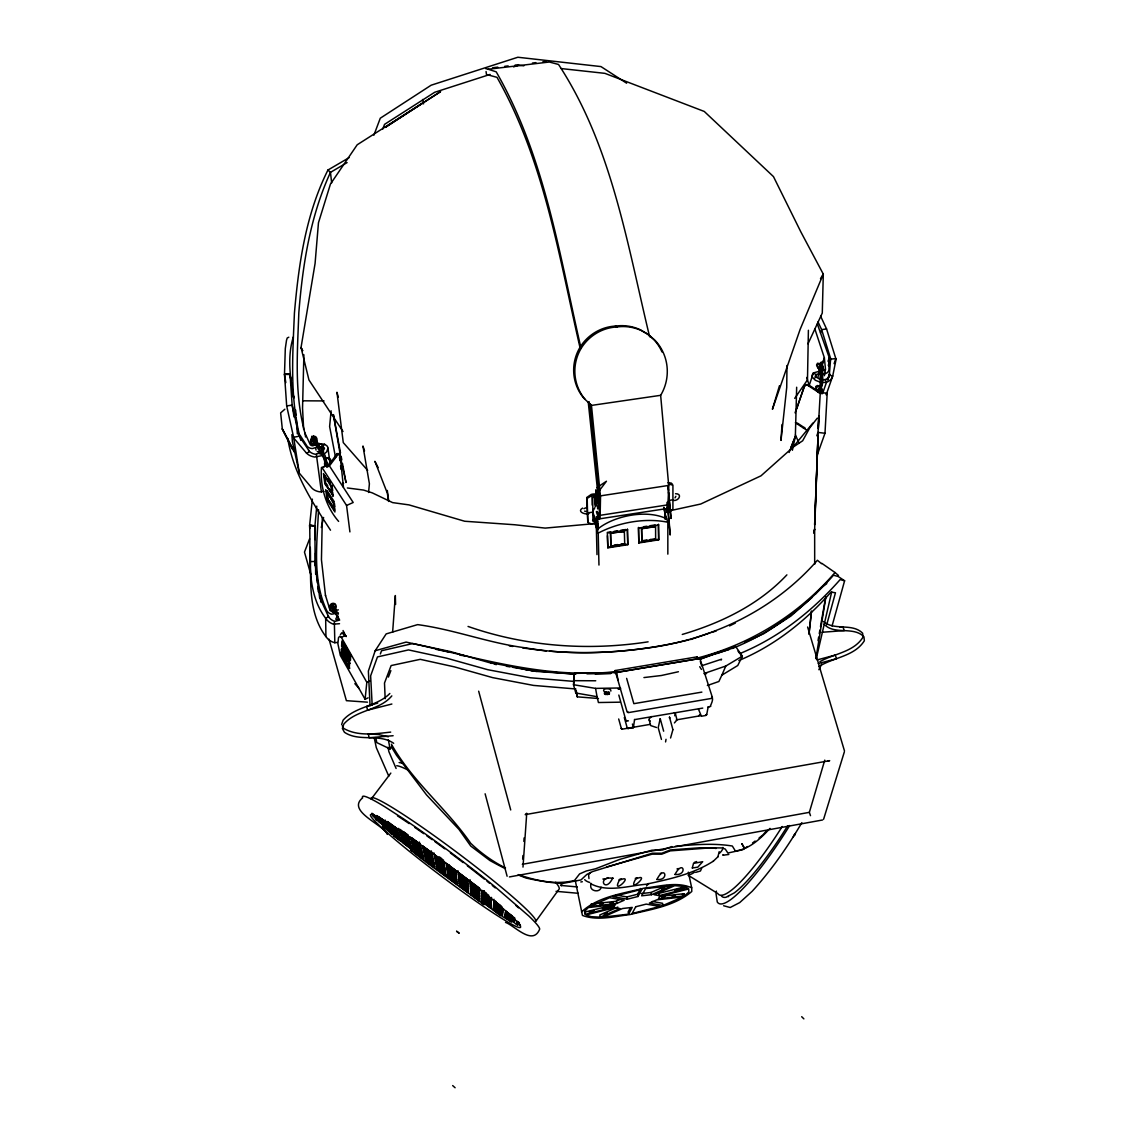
<?xml version="1.0" encoding="UTF-8"?>
<svg xmlns="http://www.w3.org/2000/svg" width="1145" height="1145" viewBox="0 0 1145 1145"><rect width="100%" height="100%" fill="white"/><g stroke="black" fill="none" stroke-linecap="round" stroke-linejoin="round"><path stroke-width="1.5" d="M337.303 642.431L334.827 642.731L334.34 621.191A10.777 9.604 9.9 0 1 328.586 616.769L327.771 615.323M667.75 502.483L667.02 510.284A2.862 2.261 -25.4 0 1 666.49 510.427L666.132 510.498M667.836 554.137L667.836 522.249L664.901 513.117M482.031 893.758L482.016 895.132L491.277 902.017L491.348 900.671L482.031 893.758L483.977 891.082M482.031 893.472L482.031 892.069L491.434 899.054L491.362 900.414L482.031 893.472L483.992 890.796M482.031 890.352L482.031 891.783L491.448 898.782L491.52 897.394M668.709 485.423L600.424 495.871L599.021 493.123L590.162 403.913L591.464 405.416L600.524 497.002L600.109 517.425A11.808 2.161 81.3 0 1 599.164 519.057L598.391 515.021A8.96 1.646 81.3 0 0 599.293 513.361A9.403 1.732 81.3 0 0 599.365 512.244L598.949 492.364M786.973 365.513L786.729 387.382L780.99 440.41L782.006 424.509M619.688 702.186L598.42 702.529L597.06 696.69L575.792 693.011L573.502 684.71L574.346 673.389L615.638 672.587L700.497 658.389L735.577 646.438L742.361 656.157L737.752 665.517L721.851 675.164L718.888 681.49L707.367 685.511M573.688 685.426L574.346 673.389M575.792 693.011L575.82 690.993L577.28 696.847L598.463 698.507M577.28 696.847L576.193 690.363M665.445 518.427L665.073 514.363M808.399 330.275L807.483 379.882L794.716 398.345M315.133 565.072L314.918 526.056L316.764 506.147M596.345 511.686L598.864 518.943L666.619 508.609A11.736 2.533 81.3 0 0 667.764 506.949L668.794 486.539L660.651 395.326A45.156 43.954 -78.6 0 0 655.054 340.351L648.728 334.827L641.486 330.604A46.473 45.242 -78.5 0 0 616.84 326.983C601.869 327.67 587.915 336.458 580.515 349.44A43.324 42.193 -78.9 0 0 585.124 399.376M607.752 694.614L608.024 692.124L609.412 692.238L609.34 694.171L605.705 694.457L605.977 691.966L605.705 694.457M607.952 694.07L608.024 692.124M818.117 433.712L814.653 529.09L814.682 564.356M303.883 354.764L302.538 408.278L303.668 429.447M605.905 693.913L604.517 693.798L604.589 691.866M814.653 524.61L818.017 435.63M814.653 524.653L818.031 436.231M821.695 385.407L821.523 386.28M796.662 387.239L795.36 436.431L792.383 450.271M816.671 456.583L824.987 433.268L827.205 393.021L826.203 393.866M817.315 323.949L829.51 358.385L828.894 369.95A6.77 5.31 18.3 0 1 825.531 373.571L822.682 373.714M341.425 649.143L349.583 663.556L349.225 668.565L341.138 654.253L341.425 649.143L345.26 654.639M349.783 660.737L341.596 646.267L341.897 641.028L350.155 655.598L350.356 660.465L350.742 655.326L343.3 642.216M816.829 435.758L818.002 432.424L820.235 393.436L807.211 385.006L804.806 385.479L795.045 412.844M349.798 668.308L341.711 653.995L342.012 648.871M350.356 660.465L342.169 646.009L342.384 642.502M342.026 651.061L341.811 654.596L342.598 650.804L348.881 663.198L349.211 666.404M342.283 646.61L343.085 642.717L350.026 654.969L349.769 658.547L342.856 646.338M493.71 904.092L493.624 905.394L502.812 912.236L502.956 910.976L493.71 904.092L495.642 901.444M493.724 903.834L493.81 902.518L503.142 909.459L502.998 910.733L493.724 903.834L495.67 901.187M494.025 899.269L493.939 900.643L500.666 905.638M522.692 859.051L522.922 855.53M523.866 841.446L524.095 837.94M349.196 658.819L349.44 655.241L342.498 642.975M318.539 509.711C317.136 542.945 312.098 578.941 326.454 609.97L326.983 611.029A6.999 6.226 9.6 0 0 331.664 614.178L338.433 613.004M322.303 517.826L321.444 559.719L325.523 595.815M825.645 379.539A10.391 8.158 18.3 0 0 829.266 375.803L830.64 358.614L828.35 365.212M392.62 632.326L395.326 595.543L395.597 604.474M823.412 369.391L822.94 367.144M321.258 455.753L314.818 457.055A14.227 11.836 -7.2 0 1 306.431 453.034L293.793 438.091L286.679 405.917L284.49 374.315L289.943 373.986L293.478 397.344M666.991 502.369L670.197 535.016L667.936 505.847M368.59 492.479L369.391 483.748L362.965 446.02L364.525 450.973M331.105 410.812L329.617 426.541L335.557 457.47M316.335 440.925L315.676 437.676L313.143 437.562M365.098 699.266L366.829 682.306L341.339 637.35L339.75 636.262L338.505 637.708L337.889 643.69L340.323 655.412L365.098 699.266L368.089 697.849M818.832 368.991L819.834 364.711A12.137 2.218 -81.5 0 1 820.478 363.037L821.351 361.977L821.28 382.745L818.589 391.504M809.014 634.072L811.519 611.001L808.971 633.901M312.37 499.134L309.637 525.24L314.832 525.755L315.147 539.624M660.207 718.645L658.203 727.69L661.438 739.412M505.217 914.282L505.045 915.513L514.177 922.297L514.406 921.124L505.217 914.282L507.135 911.649M669.596 718.115L669.467 717.071M634.573 719.461L633.4 727.619L632.426 724.041M719.189 851.68L717.915 856.789M705.778 714.995L706.665 714.509L705.993 714.938M706.665 714.895L708.14 707.009M710.744 706.279C708.612 708.311 713.621 701.055 712.405 697.906M827.735 380.14L829.638 373.957L827.935 378.881M815.927 658.432L825.931 596.674M616.511 672.43L699.881 658.447L712.405 697.52L711.646 697.305L711.804 698.378L628.104 712.662L627.947 711.589L627.102 711.975L615.108 670.555L615.022 672.945M667.292 508.423L666.562 509.081A2.862 2.261 -25.4 0 1 666.032 509.239L665.674 509.296M648.829 883.482L646.467 885.972M343.457 487.298L340.151 455.867L338.763 453.477L329.431 465.9L353.19 502.498L346.563 505.46L349.912 531.91M665.574 741.931L666.018 739.298M818.031 640.642L818.646 637.121M819.262 633.6L819.877 630.079M820.493 626.558L825.745 596.645M616.54 672.315L616.396 674.305M519.501 923.271L517.139 921.525L516.896 922.713L520.474 925.36L516.839 922.942L516.595 924.101L517.912 925.074L516.552 924.33L518.442 921.711M321.888 449.613L321.974 445.262L320.757 443.759L317.709 444.103M321.287 527.487L323.606 517.468M816.242 658.876L831.699 591.865M819.061 370.837L820.264 365.312L820.163 385.364L817.859 391.647M813.68 533.04L814.653 529.09L813.737 532.539M826.733 624.726L835.464 592.766L831.012 592.094C805.45 621.077 774.65 645.594 738.84 660.536M821.752 664.071L818.861 669.696M832.057 626L844.609 580.773L838.226 576.522L833.517 575.205C805.622 606.778 771.573 632.598 732.428 648.456M670.569 737.995L672.859 729.809M316.592 442.127C318.052 439.723 316.263 434.656 312.986 436.803M810.503 815.655L809.358 812.349L824.758 760.137M779.473 385.708L772.417 409.266L800.112 329.431L823.298 274.127L800.77 231.748L773.476 176.616L704.261 111.451L604.903 73.352L561.222 68.571M633.156 727.962L627.303 728.234L624.311 717.543M823.613 819.205L844.395 751.735M597.432 507.779L597.862 508.995M323.963 466.945L325.252 464.999L327.384 466.945L326.826 466.087L328.329 466.53L326.296 465.772L321.473 467.503C319.999 486.553 325.881 506.748 338.619 521.39M341.625 724.613L343.085 720.191C355.451 706.207 376.891 706.723 389.844 693.484M597.232 487.384L598.062 502.326C597.833 508.924 593.711 488.758 595.858 506.448M796.734 408.937L803.947 387.21L805.779 384.648L808.17 384.634L820.822 392.864L827.205 393.021M821.509 563.669L817.401 560.263C775.194 608.682 715.339 638.023 652.206 647.354C610.156 653.48 566.975 655.183 525.011 647.769C488.543 643.089 454.078 629.478 417.624 624.626L386.18 633.901L375.174 650.746L368.375 671.07L370.064 705.993M660.336 719.59L660.25 718.845M820.507 332.98L821.623 329.631L818.017 321.902M808.985 386.08L813.394 372.926L820.607 370.923M814.968 377.964L816.285 374.501L820.822 373.499M822.682 362.722L824.357 357.77L814.911 329.087M822.826 363.165L824.357 357.77L825.531 369.649A3.449 2.705 18.3 0 1 825.044 370.508M828.15 361.004L829.281 357.698M828.379 361.677L829.51 358.385M669.61 718.015L669.51 717.271M827.835 378.966L829.524 374.057M823.069 392.148L826.475 382.315L827.706 381.757A13.654 10.734 18.3 0 0 832.759 375.975M828.508 365.713L830.798 359.101L821.623 329.631L826.561 328.958L836.079 359.401L832.716 375.975L829.438 375.216M834.104 363.638L835.836 358.614L830.798 359.101M826.175 394.825L832.458 376.777M380.369 653.952L381.528 650.761L412.73 643.547L450.543 651.591L492.221 663.442M604.517 693.798L606.406 692.568M609.34 694.171L608.439 692.725L605.777 692.51M335.184 610.428C339.85 600.495 326.268 601.282 330.304 610.786M334.741 609.87C338.276 598.019 325.008 605.991 332.379 611.616L334.254 610.671M373.885 135.21L380.283 118.207L431.15 85.202L517.841 57.25L600.953 66.582L626.63 83.199M793.313 836.852L794.072 834.848M794.673 835.435L795.417 833.417M388.398 677.067L390.86 670.641M309.594 538.866L304.47 552.09L310.739 574.289M789.134 452.475L795.36 436.431L790.723 447.967M382.688 129.185L384.563 124.347L434.671 92.287L490.06 74.439M824.386 375.732L825.159 371.438L824.085 370.136M819.476 393.265L822.797 382.917L822.439 362.378M728.234 896.721L728.535 895.948M340.394 634.702L341.782 632.799L346.234 636.563L345.647 635.547M721.851 675.164L725.815 666.018L742.361 656.157M349.11 157.652L327.942 170.032C305.701 214.416 298.673 264.194 294.422 313.1C292.633 355.637 289.57 398.832 300.806 440.41M325.151 459.574L324.493 464.154L326.926 466.53L330.003 464.326L330.662 459.746L329.03 457.556L325.795 458.644L327.255 466.244M700.125 659.205L715.725 653.222M807.998 343.801L822.282 313.057L823.298 274.127L820.493 278.636M721.178 660.007L721.565 659.191L701.67 665.76L700.311 661.409M613.262 878.358C596.287 875.338 604.789 894.646 612.761 877.972M735.19 647.254L735.577 646.438M326.397 466.731L323.649 456.211L311.769 436.288L311.626 437.347A12.624 1.989 65.2 0 0 311.941 438.936C309.236 441.784 313.258 447.151 315.634 442.757M622.336 729.15L621.349 728.535L622.336 729.15L650.188 724.37M804.42 427.529L803.432 427.987M708.14 707.395L709.256 706.98L708.183 706.909M823.827 370.522L822.883 366.142M630.308 907.913L628.147 911.978L628.591 914.154L602.871 917.116L622.536 908.515L632.197 907.412L628.591 914.154M638.037 896.478L641.901 889.279L612.876 896.635L627.36 899.183L638.037 896.478L637.579 894.245L640.656 888.448M821.967 393.894L822.783 392.477L821.881 391.991M801.843 822.654C787.502 847.042 771.258 870.415 752.15 891.311L739.699 902.603L730.195 907.513L723.626 905.752M698.922 715.997L699.538 715.095L698.922 715.997L676.294 719.89M674.734 715.768L675.378 713.449L674.348 712.591M817.315 418.14L809.901 427.615L802.659 440.782L793.428 446.908L760.981 475.833L700.711 504.029L666.59 511.457M375.789 737.595L376.777 742.59L390.087 748.959L391.905 746.168M634.545 719.618L702.744 708.097M329.617 460.39L327.971 448.153A5.782 4.823 -7.1 0 0 326.912 445.834L324.565 444.26L322.804 446.75L323.52 452.003M769.998 828.393C760.781 838.355 749.345 849.375 735.362 850.978L732.328 846.012C713.75 843.035 694.342 844.566 675.307 846.312M338.891 454.078L337.117 453.534L328.515 465.543L326.296 465.772M610.843 691.093C612.017 687.716 601.239 688.088 604.016 691.294M293.363 336.873C287.109 356.353 290.2 378.365 293.793 398.117L289.943 373.986M459.274 883.296L468.248 889.966L468.334 891.34L459.417 884.699L459.274 883.296L461.378 880.433M312.199 437.49C308.735 439.938 311.111 448.368 315.39 444.145M446.736 867.237L446.493 865.649L455.839 872.59L456.025 874.136L446.736 867.237L448.697 864.575M446.793 867.552L456.053 874.437L456.24 875.954L447.037 869.112L446.793 867.552L448.754 864.89M444.847 870.873L446.35 868.855M616.568 672.73L618.185 680.33M766.205 831.284L763.057 834.834A171.406 40.733 -51.5 0 1 759.035 838.04M390.831 773.09L371.223 799.038A102.921 7.915 36.9 0 1 452.146 848.803A102.921 7.915 36.9 0 1 535.846 921.296L559.189 888.978A102.477 9.761 36.9 0 0 555.683 882.308M598.964 565.058L598.22 533.112L597.017 529.62C613.563 515.636 646.925 509.067 666.519 518.785L665.13 519.472M598.849 491.234L606.449 481.243L599.551 485.852M391.819 695.902C379.41 710.73 356.467 709.571 343.829 724.069L342.369 728.492L344.445 732.285C359.058 742.175 379.195 733.158 393.665 743.291M793.471 446.636L812.793 423.163M598.577 490.475L599.823 489.015M320.571 451.831L319.126 452.118L320.085 451.001M320.858 452.919L319.641 453.434M321.373 453.048L320.214 453.878L318.496 453.019M590.591 872.461L588.573 874.794L588.974 878.587M815.354 594.183L821.065 587.643L826.79 583.578M820.393 370.894L818.761 372.74L818.017 377.02M608.067 877.614L606.335 878.501M838.484 575.477L835.034 572.529C799.253 613.92 751.607 643.762 698.65 657.717M581.517 911.95C598.177 896.363 622.851 893.615 644.177 888.119C659.663 886.531 676.781 881.206 691.694 887.804L691.78 891.483C674.763 906.081 651.076 909.33 629.95 914.569C614.407 916.429 597.661 921.081 582.447 915.442L575.277 880.562M333.853 612.131L334.583 611.416M322.618 451.559L324.436 448.597A2.705 2.247 -7.1 0 0 323.949 447.523L318.382 446.779M590.591 883.654C607.494 892.785 628.29 885.786 646.224 884.226C669.281 879.203 693.326 874.107 713.407 861.112M713.106 861.412L718.258 856.46M675.035 497.846L675.851 496.315M582.576 508.094C576.479 511.7 585.453 514.978 588.888 513.633M786.887 574.862C758.82 604.76 721.135 622.966 682.277 634.444M598.22 533.112C618.629 522.349 645.207 517.583 667.836 522.249M684.424 895.905L688.818 892.027L688.732 888.949L659.821 896.263L658.346 898.839L684.424 895.905L683.951 893.701L659.62 896.435M284.847 409.223L280.639 412.887L282.328 428.989L292.361 449.155M338.033 616.067L335.929 618.457L335.972 619.545L338.219 620.103M651.348 716.527L649 719.074L650.661 725.572L656.486 727.504M594.799 507.765L592.867 511.214M674.405 722.924L676.981 719.947L675.378 713.449M323.305 454.665L326.626 451.917L327.971 448.153M811.834 597.661L790.995 615.981L763.887 633.629L744.665 642.417M822.153 393.393L823.198 391.59L821.208 387.582M423.235 102.664L385.207 127.439L440.639 91.571L357.197 144.785L330.447 184.073L318.467 222.745L315.075 263.479L301.035 347.522L308.95 379.968L342.999 431.493M682.363 894.732L683.951 893.701M598.305 529.348L597.175 525.211M621.406 878.702L619.13 879.575M661.223 873.105L660.307 873.549M347.107 162.604L330.476 172.351C310.209 216.376 302.681 264.738 298.831 312.671C297.371 352.989 294.151 394.095 305.042 433.483M696.618 861.555L694.285 862.443M306.459 453.019L309.923 451.803A10.82 9.003 -7.2 0 0 315.691 454.293L321.244 452.533M818.675 666.691C833.474 657.259 854.413 656.557 864.36 640.756L863.945 636.82C853.512 625.857 834.19 635.461 823.985 624.082M591.078 904.092L616.325 901.272L619.373 899.641M616.769 903.505L624.168 900.242L609.67 897.709L589.847 906.525L616.769 903.505L616.325 901.272M819.877 661.681C834.218 653.466 853.755 652.149 863.029 637.15L862.614 633.199C852.224 622.694 834.476 631.038 823.47 621.52M729.565 625.914L735.333 623.08M747.485 846.527A171.406 40.733 -51.5 0 1 742.618 849.747L727.891 853.039L725.286 849.089L721.98 847.93L699.108 847.815L670.355 849.933L661.882 853.24L652.335 853.211L592.537 871.574L586.898 874.379L580.959 879.947L561.88 883.582L550.974 882.466A175.414 80.579 25.3 0 1 526.013 878.029L518.499 875.052M366.829 682.306L369.907 680.874M821.881 379.739L825.659 379.553M341.339 637.35L345.275 635.561M339.721 620.032L334.955 621.377M334.712 509.21L333.138 502.469L327.155 491.935L328.143 499.005M324.307 474.989L325.294 483.333L333.395 495.899L324.894 483.963L323.434 473.529L331.578 486.153L332.565 493.338L330.948 486.425L324.908 475.819L325.71 481.601M333.138 502.469L325.71 489.688L327.141 499.878L334.927 512.001L333.538 501.853M617.813 907.069L599.808 914.969L600.252 917.159L619.903 908.557L614.679 907.67L586.04 914.927L591.221 916.701L600.252 917.159M641.2 893.572L650.99 892.485L666.834 885.529M604.073 914.211L607.351 912.765M661.538 888.992L664.701 887.604M651.462 894.717L672.058 885.7L645.565 888.592L641.672 895.805L651.462 894.717L650.99 892.485M637.178 877.671L635.275 878.329M316.077 444.518L312.9 445.806A3.592 2.991 -7.4 0 1 310.309 444.775L304.942 433.01L305.572 436.989M317.279 447.051L312.499 448.568A7.056 5.868 -7.4 0 1 307.003 446.092L299.99 435.129M728.835 854.471L723.254 855.172M317.365 444.031L319.069 443.315M698.064 658.776L697.09 656.858L696.89 659.248M673.79 500.494C679.028 500.809 682.592 493.667 675.536 493.71M662.998 905.48L682.835 896.921L656.772 899.856L649.387 903.076L662.998 905.48L662.54 903.29L652.335 901.473M704.733 674.033L706.608 673.346L704.747 673.99M671.857 846.57L662.468 850.034L651.977 850.191L635.733 854.814L619.774 859.38L595.514 868.783L586.297 870.987L579.599 873.907L574.518 880.448C555.94 885.171 536.032 880.677 518.27 874.608M701.212 658.733L715.439 653.838M703.96 673.561L725.815 666.018M690.564 639.554L709.957 632.899M715.339 654.038L733.544 647.827M678.37 868.525L676.996 868.955M820.507 378.909L819.176 378.48M513.561 66.882L518.599 65.251L523.852 65.823M717.729 653.036L729.165 649.473M711.489 632.441L716.112 631.052M377.707 703.073L366.758 706.322L367.531 710.215L391.876 704.018M606.592 866.965L652.163 854.156L661.71 854.199L670.168 850.878L712.018 847.729L716.083 848.502M615.638 894.946L626.902 896.95L637.579 894.245M375.174 650.746L406.089 642.102C474.774 656.872 543.174 679.185 614.564 671.771M339.521 623.696L333.338 624.168A14.212 12.667 9.9 0 1 326.325 619.173C305.629 592.695 310.839 556.771 309.637 525.24L314.803 526.013L315.247 537.721M613.305 903.734L613.52 904.851L584.837 912.107L585.281 914.34L613.978 907.069L615.251 904.536L588.358 907.556L584.522 911.391L585.281 914.34M656.929 892.685L658.718 893.415L685.969 886.516M588.959 911.849L594.012 910.576M602.442 908.443L612.546 905.881M674.663 890.166L684.853 887.575M659.191 895.633L688.145 888.305L683.508 886.33L674.691 885.686L654.096 894.703L659.191 895.633L658.718 893.415M291.889 434.599L292.376 441.512L299.36 473.2L311.712 487.884A13.325 11.207 -7.5 0 0 314.846 490.26A14.184 11.922 -7.5 0 0 319.87 491.849L323.978 491.405M678.412 671.743L661.295 675.521L643.934 677.568M605.591 878.702L602.885 879.031M817.072 659.935L835.22 655.097L836.508 658.704L818.331 663.542M582.318 881.736L580.816 881.979M698.479 709.156L701.398 716.226M509.439 876.927L822.597 819.977M666.304 512.459L670.984 510.985L672.917 508.881L672.931 485.237L668.451 483.891M689.018 639.826C643.504 650.933 596.33 655.212 549.643 651.119M522.335 864.318L809.358 812.349M701.169 716.269L705.993 715.439M626.644 678.37L633.843 703.674L701.871 692.11M615.108 670.555L697.09 656.858M607.422 535.717L607.838 547.84L627.789 544.705L627.403 529.262L627.789 544.705M638.824 542.959L638.495 527.53L638.824 542.959L658.69 539.839L658.447 524.424L658.69 539.839M610.7 531.881L607.351 532.396L607.838 547.84M614.035 531.352L617.384 530.836M620.719 530.307L625.742 529.52M643.476 526.757L646.81 526.242M650.131 525.712L655.126 524.94M607.537 532.926L627.589 529.792M638.681 528.06L658.647 524.94M610.457 533.098L624.526 531.452L610.457 533.098L610.886 546.194L624.712 544.018L624.34 530.922M641.572 528.231L655.584 526.6L655.627 539.152L641.873 541.313L641.572 528.231L641.873 541.313M641.758 528.761L655.584 526.6M614.164 545.12L617.613 544.576M621.077 544.032L624.712 544.018M643.404 540.526L646.839 539.982M650.274 539.438L655.627 539.152M607.651 547.31L627.603 544.176M638.638 542.444L658.489 539.324M668.036 504.816L600.295 515.293L599.365 512.244M597.661 519.844L593.811 520.431A2.877 2.29 -23 0 1 593.267 520.445L592.552 520.145M598.076 521.047L594.226 521.633A2.877 2.29 -23 0 1 593.683 521.648L592.938 521.218L592.724 497.531A1.546 1.245 -23.3 0 1 593.983 497.374L598.363 499.664M597.962 523.079L591.106 523.795L587.757 522.421L587.185 498.376L591.664 495.642A13.497 10.82 -23.1 0 1 594.756 495.155L597.389 495.284M662.01 351.959A45.041 43.853 -78.8 0 0 653.681 339.421L647.369 333.925L640.155 329.703A46.358 45.127 -78.7 0 0 615.566 326.082C600.638 326.769 586.698 335.528 579.327 348.495A43.209 42.093 -79 0 0 583.921 398.288L591.464 405.416L660.651 395.326M286.679 405.917L292.147 405.115L290.043 374.258L284.49 374.315L285.305 348.524L286.508 340.323L287.223 337.99L288.798 337.217M390.688 732.113C375.231 733.788 357.812 736.55 343.715 728.42L342.326 725.873M393.121 735.72L369.105 737.752L368.346 733.916L378.294 734.489L388.327 736.779M822.081 632.255L844.266 630.609L842.949 626.959L839.729 627.045M492.579 67.77L497.774 67.154M504.716 66.324L508.18 65.923M515.107 65.093L518.57 64.692M532.439 63.047L535.903 62.631M542.83 61.816L546.294 61.415M485.652 68.585L488.257 69.244L549.328 62.016L558.531 64.463C611.831 145.758 627.231 243.957 649.63 336.773M695.645 872.39L700.439 871.016L701.713 868.139M599.665 903.992L603.029 903.62M609.755 902.861L613.119 902.489M661.524 897.065L664.987 896.678M671.943 895.891L675.421 895.504M648.113 641.83C587.929 651.119 525.627 646.581 468.047 626.444M823.956 382.459L826.475 382.315L825.13 379.782M596.688 523.437L545.192 528.103L514.72 524.753L464.67 521.247L408.98 504.888L392.62 502.612L372.297 492.88L363.537 490.06L347.35 487.97M338.333 609.856L332.207 611.072A3.549 3.163 9.6 0 1 329.846 609.483L325.452 595.271M595.157 673.847L610.972 673.432M586.97 673.832L610.815 673.403M667.993 482.703L671.256 483.075L672.516 484.364M573.502 684.71L595.557 688.388L620.433 687.973L620.59 688.703M309.78 561.551L315.018 561.508L319.684 597.991M302.609 400.807L324.035 400.922M320.714 443.745L324.565 444.26M290.057 374.487L284.49 374.315L285.806 382.602M546.194 650.961L522.807 647.984M524.982 669.467L536.39 671.428L575.806 674.147M436.202 649.358L448.883 652.063M367.445 702.171L346.391 700.668L329.044 639.196M828.136 760.767L829.696 760.681L525.211 814.639L526.729 813.265L522.993 867.094M578.311 893.3L556.041 891.325M574.504 674.061L532.511 670.612L490.876 662.798M577.28 886.917L560.506 885.414M575.849 688.975L533.513 685.411L492.622 677.625L454.393 666.862L420.244 659.334L391.132 665.56L384.505 683.007L385.164 698.693M818.002 432.424L824.987 433.268M821.037 392.849L822.024 392.978M459.932 655.169L464.984 655.87M596.974 494.082L594.341 493.953A13.482 10.82 -23.1 0 0 591.249 494.425L586.727 497.502L587.829 521.791M509.368 645.937L512.731 646.453M506.419 666.275L509.783 666.834M513.16 667.378L536.39 671.428M595.772 502.884L598.377 507.822A5.868 1.073 81.3 0 0 598.935 506.834C598.663 471.611 592.953 436.631 589.117 401.666M314.904 526.328L309.637 525.24L309.751 528.661M844.609 580.773L840.115 579.628C812.363 611.115 778.829 637.579 739.827 653.595L737.981 651.061M317.265 451.574L318.94 452.017M334.827 642.731L333.381 642.302A13.84 12.395 9.8 0 1 326.54 637.421C306.703 612.031 311.368 577.61 310.295 547.324M493.924 663.914L496.3 664.644M820.149 379.424L815.583 376.762A2.591 2.047 18.3 0 1 815.469 375.66L816.07 374.687L813.394 372.926L812.177 374.945A5.553 4.38 18.3 0 0 812.42 377.292L815.369 380.283L819.462 381.872M488.257 69.244L496.214 71.849C544.748 156.393 559.418 254.505 581.016 348.223M598.391 515.021L597.032 511.357M586.283 511.529L584.608 511.142M345.761 636.047L343.715 634.273L343.085 630.523M336.873 453.835L337.775 454.193M339.235 455.495L340.151 455.867M342.741 483.004L343.629 483.362M820.106 363.709L817.487 363.251L816.557 365.04L817.859 368.032L820.636 370.465M820.149 364.353C815.512 362.278 817.659 369.22 820.593 369.821M331.578 611.015L332.336 611.931M819.505 392.907L820.478 393.336M596.101 498.003L593.84 496.315M516.538 924.401L505.017 915.757L504.859 916.945L511.615 921.983L502.297 916.458L502.426 915.399L493.409 908.686L493.323 909.931L501.166 915.771L499.32 914.655L482.002 901.759L482.002 903.033L484.192 904.664L483.505 904.206L426.341 862.328L410.525 849.833L412.687 851.451L412.214 849.833L393.207 835.435L400.936 841.189L400.392 839.485L391.504 832.873L392.034 834.404L383.475 826.89L382.387 825.831L389.028 830.769L388.384 828.994L375.632 819.247L376.92 820.206L372.554 815.354L376.061 817.959L375.317 816.056L371.853 813.48M699.452 658.418L700.482 658.99M505.532 867.982C492.665 861.57 481.057 853.197 470.681 843.25C446.564 808.442 412.4 781.491 391.375 744.164M505.503 922.398C514.334 925.418 532.625 946.228 539.596 929.339A110.664 8.287 36.9 0 0 528.804 915.986L495.542 887.218A110.664 8.287 36.9 0 0 403.011 818.532L384.82 806.796A110.664 8.287 36.9 0 0 362.636 797.865C346.062 811.261 383.847 824.701 387.296 834.419M688.045 875.195L717.758 893.486A100.56 18.835 -58.8 0 0 782.235 826.504M797.292 423.035L805.336 428.316M795.374 422.72L807.44 430.634M722.753 854.828L723.468 855.315M820.278 386.724L817.415 385.479L815.712 386.581L816.17 389.386L818.518 392.248M821.838 563.354L835.034 572.529M615.566 326.082L616.84 326.969M615.352 326.082L616.625 326.983M439.294 856.846L441.999 858.85M403.913 832L407.935 834.991M411.771 837.839L419.814 843.822L419.371 842.033M422.305 845.668L431.722 852.667L431.35 850.935M446.135 863.387L455.581 870.4M467.546 879.288L458.086 872.261L457.914 870.672M479.526 888.205L470.051 881.163L469.965 879.632M483.39 891.068L486.11 893.086M400.02 829.395L408.035 835.349L408.565 837.167L399.276 830.268L398.675 828.393M483.39 891.354L488.8 895.39M387.525 821.537L396.814 828.436M501.982 906.897L493.924 900.9L493.839 902.246L503.17 909.202M379.324 817.115L385.894 821.995L385.207 820.092M505.661 911.048L512.345 916.014M514.964 918.247L505.618 911.291L505.446 912.551L514.735 919.464M372.025 813.336L375.174 815.684M517.197 921.296L519.343 922.884M456.626 931.186L459.002 932.96M456.655 931.4L459.031 933.175M333.038 610.485L334.154 613.348M649.172 720.162L650.217 721.006M345.175 634.831L343.672 631.682M452.661 1085.574L455.109 1087.75M327.942 170.032L330.476 172.351L331.649 182.899M625.929 720.506L626.959 721.006L625.914 720.42L618.815 695.058M801.686 1016.703L803.862 1018.864M332.093 606.922L338.519 619.202M628.276 728.807L627.303 728.234M367.659 470.395L343.271 442.6L336.959 392.248L338.333 397.344M354.85 683.665L359.258 688.703M628.419 720.863L627.646 720.792M308.492 450.142L309.408 451.302L298.959 435.701M330.504 530.192C311.927 501.796 293.091 472.67 287.738 438.363M322.088 467.632L346.563 505.46M327.584 478.696L330.232 482.789M325.924 483.047L327.813 485.995M329.717 488.929L332.565 493.338M327.198 490.761L334.168 501.582M329.087 500.465L333.782 507.75M334.683 510.369L327.527 499.277L326.568 491.105M740.543 654.725L741.96 656.987M597.017 529.62L593.196 512.817M664.615 516.867L665.016 517.783L665.188 515.579M391.49 747.07L396.571 755.328L426.527 794.902L458.973 829.395L470.738 846.026L489.888 860.51A235.441 101.977 36.8 0 0 505.045 868.54M699.738 666.691L701.427 669.439M314.317 439.022L316.034 441.941M317.737 444.847L319.455 447.767M741.974 843.908L744.536 848.402L741.931 843.808M344.588 649.387L346.32 652.435M346.892 657.516L350.155 663.284M342.384 654.339L346.649 661.882M338.262 614.221L332.422 604.102A10.992 1.259 65.1 0 0 332.422 604.66L332.508 605.175M333.639 606.607L336.773 612.618M339.249 619.331L331.034 604.674A11.006 1.259 65.1 0 0 331.048 605.233L333.238 612.203M378.179 467.618L374.902 461.306L387.339 493.209L388.599 501.453M302.666 350.671L301.035 347.522L302.566 350.628M314.574 440.167L314.202 439.179M820.621 316.192L826.561 328.958M319.612 597.389L328.572 616.769L325.667 618.257L325.91 636.548M795.417 434.986L798.924 442.843M388.785 776.181L376.319 747.671L374.2 737.666M396.098 768.467L388.899 751.678L387.998 747.256M333.725 607.251L334.168 608.281M507.106 876.24L485.122 793.8M663.656 731.183L660.407 719.389M315.061 441.24L315.619 442.643M314.002 444.46L311.941 438.936M664.844 517.654L665.13 518.413M510.713 809.959L478.667 691.194M663.771 507.693L665.259 514.778M314.689 444.804L312.699 439.608L324.049 458.716L325.452 465.142M333.639 611.23L332.05 607.036M806.681 377.464L809.372 385.793M597.003 500.723L597.375 501.653L597.475 499.392M597.633 527.287L598.134 529.92L598.162 527.015M807.626 627.002L844.495 750.991M618.686 718.988L621.363 728.592M669.668 717.815L672.902 729.608M663.914 507.307L665.059 513.132M595.557 688.388L597.06 696.69M595.743 680.774L573.573 680.674L573.745 681.389L530.421 677.768L487.67 669.682L446.564 658.16L408.507 649.916L377.464 656.915L370.636 675.851L372.182 705.234M422.605 99.486L423.564 103.866M580.386 349.254C559.075 257.052 544.333 160.686 496.987 77.33L486.468 74.497L486.067 71.534M390.087 748.959L388.327 739.742M664.744 513.418L665.789 518.284M688.345 872.175L691.694 887.804M593.411 514.706L596.388 529.105L596.989 554.624M596.731 494.125L595.901 491.105L595.801 493.366M596.545 498.633L597.547 502.884L597.175 496.815M596.516 499.163L596.817 500.594M626.902 896.95L627.36 899.183M597.432 527.158L596.731 522.549M613.52 904.851L613.978 907.069M668.022 487.283L668.637 490.289M433.869 852.81L434.213 854.528L443.63 861.527L443.358 859.866M315.619 447.953L316.049 450.085M667.95 486.439L671.042 518.485L668.551 492.135M327.871 466.101L325.123 455.595L313.344 435.715L313.1 436.717M340.509 452.933L333.395 414.604L341.596 462.737L346.019 482.56L342.455 463.396M341.167 456.426L341.811 459.904M596.96 495.442L595.729 489.874L596.316 497.331M597.59 522.091L596.531 517.783L596.445 520.002M294.05 416.98L292.147 405.115L299.074 436.216L293.621 437.275L299.188 472.384M597.046 495.212L597.518 498.59M595.972 495.842L596.23 497.545M596.602 522.435L596.86 524.124M591.307 883.453C587.714 891.297 600.281 893.458 601.096 887.203M321.401 492.021L316.349 454.393M595.228 506.591L595.071 505.432A8.172 1.503 81.3 0 1 594.785 502.97L594.727 500.236A5.754 1.059 81.3 0 1 594.928 499.106M331.363 485.795L332.766 496.171M331.993 485.509L332.694 490.704M334.397 503.27L334.855 506.648M333.997 503.943L334.483 507.464M387.311 490.446L388.685 501.009M597.79 523.451L598.377 528.861M339.464 457.213L339.893 460.662M340.552 465.815L340.995 469.25M588.229 401.938L597.289 488.042M317.351 582.948L315.419 565.201M317.752 586.483L318.339 591.808M598.291 526.714L596.359 516.552L596.402 520.789M295.653 410.053L296.025 415.163M296.212 417.796L297.371 433.898M314.832 525.755L315.219 537.592M591.994 496.758L592.18 505.059M610.643 533.613L610.886 546.194M320.528 596.058L320.729 602.027M315.533 553.049L315.648 574.046M755.113 841.045A171.406 40.733 -51.5 0 1 752.523 842.963M789.706 825.488A108.074 20.453 -58.8 0 1 717.271 901.974L716.083 893.959A108.074 20.453 -58.8 0 1 716.398 891.096M787.66 825.817A100.545 19.021 -58.8 0 1 734.303 892.9L726.03 897.265A100.545 19.021 -58.8 0 1 721.207 895.605M694.328 872.333A100.617 17.003 -58.7 0 1 689.447 874.766M399.118 762.556A102.435 9.933 36.9 0 1 402.868 763.457M560.907 883.11A102.435 9.933 36.9 0 1 561.522 885.743M397.472 815.855A102.964 7.714 36.9 0 1 409.151 823.584M414.805 827.434A102.964 7.714 36.9 0 1 423.736 833.66M426.77 835.807A102.964 7.714 36.9 0 1 432.195 839.671M434.971 841.661A102.964 7.714 36.9 0 1 444.804 848.831M450.414 852.982A102.964 7.714 36.9 0 1 463.124 862.571M467.317 865.777A102.964 7.714 36.9 0 1 484.235 879.016M486.983 881.206A102.964 7.714 36.9 0 1 489.659 883.353M492.278 885.471A102.964 7.714 36.9 0 1 495.212 887.876M515.837 905.423A102.964 7.714 36.9 0 1 518.513 907.842M396.714 765.747A102.477 9.761 36.9 0 1 408.164 770.141M593.124 512.001A14.699 10.205 1.4 0 1 589.017 512.631M583.936 508.681A14.813 10.348 1.5 0 1 587.242 507.45M673.145 499.649A14.627 10.062 3.4 0 1 670.469 500.165M313.315 437.891A12.624 2.004 65.2 0 1 313.143 437.089M722.881 847.457A69.96 15.372 -12.7 0 1 719.318 853.368M589.818 882.48A69.96 15.372 -12.7 0 1 584.709 879.632M482.002 900.213L482.002 901.501L490.947 908.157L491.019 906.912L482.002 900.213M482.016 898.639L482.002 899.956L491.033 906.668L491.09 905.394L482.016 898.639M482.016 897.036L482.016 898.367L491.105 905.137L491.176 903.849L482.016 897.036M482.016 895.404L482.016 896.764L491.191 903.591L491.262 902.274L482.016 895.404M656.901 879.503C669.882 880.906 664.744 863.731 656.901 879.503M818.761 416.05L818.317 428.416L818.761 416.05M330.204 461.077C324.679 476.578 322.79 449.67 330.204 461.077M674.992 874.479C687.973 875.868 683.279 858.593 674.992 874.479M493.509 907.183L493.423 908.443L502.455 915.17L502.598 913.953L493.509 907.183M493.609 905.652L493.524 906.94L502.626 913.71L502.784 912.479L493.609 905.652M692.31 867.996L697.82 867.151L702.701 861.698L693.512 863.387L692.31 867.996M620.189 688.717L617.885 688.746L620.189 688.775M822.468 391.189L821.623 392.649C811.504 391.204 818.99 380.197 822.468 391.189M505.417 912.808L505.246 914.039L514.448 920.895L514.678 919.693L505.417 912.808M619.373 880.247C610.586 896.778 636.119 872.891 619.373 880.247M635.704 878.974C626.458 895.433 652.535 871.688 635.704 878.974M635.747 906.754L632.097 913.495L659.878 906.496L646.224 904.106L635.747 906.754M419.9 844.166L410.525 837.195L411.026 839.013L420.344 845.926L419.9 844.166M431.794 853.011L422.39 846.026L422.82 847.758L432.137 854.7L431.794 853.011M443.688 861.856L434.284 854.857L434.613 856.532L443.959 863.487L443.688 861.856M455.61 870.715L446.192 863.702L446.435 865.334L455.796 872.29L455.61 870.715M467.561 879.589L458.114 872.576L458.286 874.136L467.661 881.106L467.561 879.589M479.526 888.491L470.065 881.45L470.151 882.952L479.54 889.937L479.526 888.491M396.929 828.808L387.668 821.91L388.327 823.813L397.53 830.655L396.929 828.808M408.665 837.525L399.39 830.626L399.963 832.458L409.18 839.314L408.665 837.525M420.43 846.269L411.127 839.357L411.627 841.131L420.859 848.001L420.43 846.269M432.209 855.029L422.891 848.101L423.306 849.819L432.567 856.703L432.209 855.029M444.017 863.802L434.685 856.875L435.014 858.521L444.274 865.405L444.017 863.802M467.675 881.392L458.315 874.437L458.487 875.968L467.775 882.881L467.675 881.392M479.54 890.223L470.166 883.239L470.237 884.713L479.555 891.64L479.54 890.223M386.022 822.368L376.848 815.555L377.578 817.473L386.695 824.243L386.022 822.368M397.644 831.012L388.456 824.185L389.114 826.046L398.231 832.83L397.644 831.012M409.28 839.671L400.077 832.83L400.65 834.633L409.795 841.418L409.28 839.671M420.945 848.345L411.728 841.489L412.214 843.221L421.374 850.034L420.945 848.345M432.624 857.018L423.392 850.162L423.807 851.837L432.967 858.664L432.624 857.018M444.332 865.72L435.086 858.85L435.401 860.467L444.589 867.309L444.332 865.72M467.79 883.167L458.515 876.268L458.673 877.771L467.89 884.627L467.79 883.167M479.555 891.912L470.266 884.999L470.337 886.445L479.569 893.315L479.555 891.912M386.824 824.615L377.721 817.845L378.451 819.734L387.482 826.461L386.824 824.615M398.345 833.188L389.243 826.404L389.872 828.236L398.932 834.963L398.345 833.188M409.896 841.775L400.764 834.977L401.322 836.752L410.397 843.493L409.896 841.775M421.46 850.363L412.314 843.564L412.801 845.282L421.875 852.037L421.46 850.363M433.039 858.979L423.879 852.166L424.28 853.826L433.382 860.596L433.039 858.979M444.646 867.609L435.472 860.797L435.787 862.385L444.904 869.169L444.646 867.609M456.268 876.254L447.08 869.427L447.323 870.959L456.44 877.743L456.268 876.254M467.919 884.913L458.701 878.072L458.873 879.546L468.004 886.344L467.919 884.913M479.569 893.587L470.352 886.731L470.438 888.148L479.583 894.961L479.569 893.587M387.611 826.819L378.594 820.106L379.296 821.967L388.255 828.636L387.611 826.819M399.047 835.32L390.001 828.594L390.631 830.397L399.605 837.081L399.047 835.32M410.483 843.836L401.437 837.109L401.995 838.841L410.983 845.54L410.483 843.836M421.961 852.367L412.887 845.625L413.359 847.314L422.376 854.013L421.961 852.367M433.44 860.911L424.366 854.156L424.752 855.787L433.783 862.486L433.44 860.911M444.947 869.47L435.859 862.7L436.173 864.275L445.205 870.987L444.947 869.47M456.483 878.043L447.366 871.259L447.609 872.776L456.655 879.503L456.483 878.043M468.019 886.631L458.902 879.847L459.059 881.292L468.119 888.033L468.019 886.631M479.598 895.233L470.452 888.434L470.523 889.822L479.598 896.578L479.598 895.233M399.719 837.424L390.76 830.755L391.375 832.529L400.278 839.142L399.719 837.424M411.069 845.869L402.095 839.185L402.639 840.902L411.556 847.543L411.069 845.869M422.448 854.327L413.459 847.643L413.917 849.304L422.848 855.945L422.448 854.327M433.84 862.8L424.838 856.102L425.224 857.705L434.17 864.36L433.84 862.8M445.262 871.288L436.231 864.59L436.546 866.121L445.505 872.791L445.262 871.288M456.683 879.804L447.652 873.077L447.881 874.565L456.855 881.235L456.683 879.804M468.133 888.32L459.088 881.578L459.245 883.01L468.233 889.694L468.133 888.32M479.612 896.85L470.538 890.109L470.609 891.468L479.612 898.181L479.612 896.85M411.656 847.872L402.754 841.246L403.283 842.935L412.128 849.504L411.656 847.872M422.934 856.26L414.018 849.633L414.476 851.25L423.335 857.848L422.934 856.26M434.227 864.661L425.296 858.02L425.682 859.594L434.556 866.192L434.227 864.661M445.548 873.091L436.603 866.436L436.903 867.953L445.791 874.565L445.548 873.091M456.884 881.521L447.924 874.852L448.153 876.326L457.055 882.938L456.884 881.521M479.626 898.439L470.624 891.74L470.709 893.1L479.64 899.741L479.626 898.439M423.407 858.163L414.562 851.579L415.02 853.182L423.807 859.723L423.407 858.163M434.613 866.507L425.754 859.909L426.14 861.455L434.928 868.01L434.613 866.507M445.849 874.852L436.975 868.253L437.275 869.742L446.092 876.311L445.849 874.852M457.084 883.224L448.196 876.612L448.425 878.043L457.256 884.613L457.084 883.224M468.348 891.597L459.446 884.971L459.603 886.359L468.448 892.943L468.348 891.597M479.64 899.999L470.724 893.358L470.795 894.689L479.655 901.287L479.64 899.999M382.344 828.393L374 820.264A93.79 6.612 36.9 0 1 453.864 869.041A93.79 6.612 36.9 0 1 509.038 922.755A93.79 6.612 36.9 0 1 382.344 828.393M294.351 451.889L282.328 428.989L294.351 451.889"/></g></svg>
